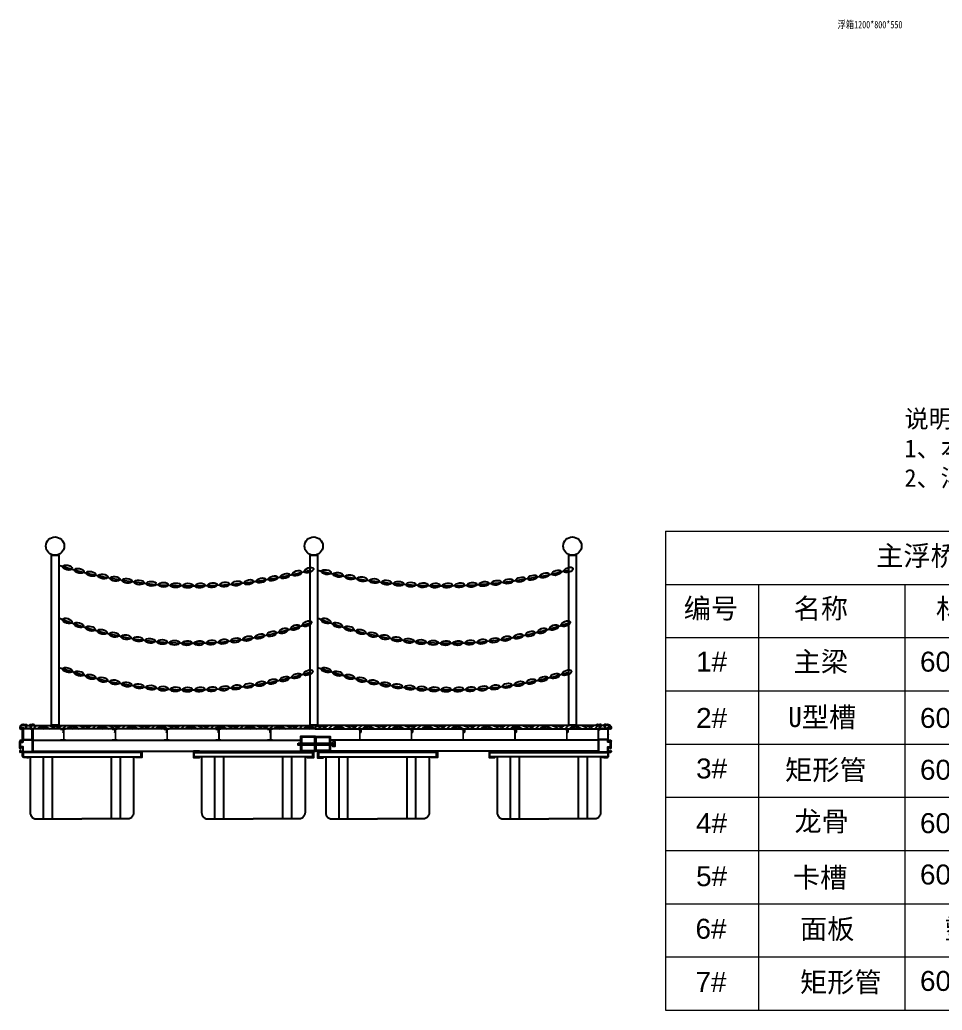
# Model space of a CAD drawing. Extents: x 36536 to 256213, y 18389 to 106449.
# Drawn here: x 227721 to 233962, y 76916 to 83616 of the extents above; entities that cross this region are included whole.
import ezdxf

# ---------------------------------------------------------------- set-up
doc = ezdxf.new("R2010")
doc.units = 0
doc.header["$LTSCALE"] = 1000
doc.header["$MEASUREMENT"] = 0
for name, color, linetype in [('W-PLASTIC_RAILINGS塑木栏杆', 6, 'Continuous'), ('W-WOOD_FLOOR木地板', 30, 'Continuous'), ('文字', 3, 'Continuous'), ('连接端梁', 130, 'Continuous')]:
    doc.layers.add(name, color=color, linetype=linetype)
for name, color, linetype, lineweight in [('图框', 7, 'Continuous', 13), ('结构', 52, 'Continuous', 18), ('铝龙骨', 7, 'Continuous', 9)]:
    doc.layers.add(name, color=color, linetype=linetype, lineweight=lineweight)
doc.styles.add('-宋体', font='', dxfattribs={"width": 0.8})
doc.styles.add('Arial', font='')
doc.styles.get('-宋体').set_extended_font_data('SimSun')
doc.styles.get('Arial').set_extended_font_data('STXihei')

# ---------------------------------------------------------------- blocks, each defined once
blk = doc.blocks.new('sfsdfsdds')
at = {"layer": '图框'}
for p, q in [((88265.6, 119431.2), (88265.6, 115380.9)), ((88265.6, 119431.2), (93103, 119431.2)), ((93103, 119431.2), (93103, 115380.9)), ((88265.6, 118981.2), (93103, 118981.2)), ((89053.1, 118981.2), (89053.1, 115380.9)), ((90290.5, 118981.2), (90290.5, 115380.9)), ((91415.5, 118981.2), (91415.5, 115380.9)), ((88265.6, 118531.2), (93103, 118531.2)), ((88265.6, 118081.1), (93103, 118081.1)), ((88265.6, 117631.1), (93103, 117631.1)), ((88265.6, 117181), (93103, 117181)), ((88265.6, 116731), (93103, 116731)), ((88265.6, 116280.9), (93103, 116280.9)), ((88265.6, 115830.9), (93103, 115830.9)), ((88265.6, 115380.9), (93103, 115380.9))]:
    blk.add_line(p, q, dxfattribs=at)
at = {"layer": '图框', "char_height": 168.75, "attachment_point": 1, "style": 'Arial'}
for s, width, insert in [('\\pxi5.19523;{\\fSimSun|b0|i0|c134|p2;主浮桥材料表}', 2620.06, (89171.6, 119308.2)), ('\\pi51.65737;{\\fSimSun|b0|i0|c134|p2;编号}', 716.983, (88369.1, 118862.8)), ('\\pi51.32218;{\\fSimSun|b0|i0|c134|p2;名称}', 716.983, (89299.1, 118862.8)), ('\\pi53.50095;{\\fSimSun|b0|i0|c134|p2;材质}', 716.983, (90500.4, 118862.8)), ('\\pi35.48134;{\\fSimSun|b0|i0|c134|p2;规格（mm）}', 1208.851, (91685.3, 118862.8)), ('\\pi50.98698;{\\fSimSun|b0|i0|c134|p2;主梁}', 716.983, (89299.1, 118412.7)), ('\\pxqc;{\\fArial|b0|i0|c0|p34;1#}', 793.196, (88259.9, 118412.7)), ('\\pxqc;{\\fArial|b0|i0|c0|p34;6061-T6}', 1327.286, (90194.3, 118412.7)), ('\\pxqc;222x100x4', 1327.286, (91569.6, 118412.7)), ('\\pxqc;{\\fArial|b0|i0|c0|p34;2#}', 793.196, (88259.9, 117936.8)), ('\\pi31.45968;{\\fSimSun|b0|i0|c134|p2;U型槽}', 1074.908, (89273.1, 117943.8)), ('\\pxqc;{\\fArial|b0|i0|c0|p34;6061-T6}', 1327.286, (90194.3, 117936.8)), ('\\pxqc;90x78x7.0', 1327.286, (91569.6, 117933.4)), ('\\pxqc;{\\fArial|b0|i0|c0|p34;3#}', 793.196, (88259.9, 117509.2)), ('\\pxi0.34103;{\\fSimSun|b0|i0|c134|p2;矩形管}', 874.48, (89220.4, 117497.2)), ('\\pxqc;{\\fArial|b0|i0|c0|p34;6061-T6}', 1327.286, (90194.3, 117498.6)), ('\\pxqc;78x50x3', 1327.286, (91569.6, 117497.2)), ('\\pxi0.20973;{\\fSimSun|b0|i0|c134|p2;龙骨}', 1074.908, (89321.5, 117062.7)), ('\\pxqc;{\\fArial|b0|i0|c0|p34;4#}', 793.196, (88259.9, 117047.1)), ('\\pxqc;{\\fArial|b0|i0|c0|p34;6061-T6}', 1327.286, (90194.3, 117047.1)), ('\\pxqc;76x35x3', 1327.286, (91569.6, 117062.7)), ('\\pxqc;{\\fArial|b0|i0|c0|p34;5#}', 793.196, (88259.9, 116598.8)), ('\\pxi0.20749;{\\fSimSun|b0|i0|c134|p2;卡槽}', 1074.908, (89308.8, 116586.8)), ('\\pxqc;{\\fArial|b0|i0|c0|p34;6061-T6}', 1327.286, (90194.3, 116612.6)), ('\\pxqc;40x40x3', 1327.286, (91569.6, 116586.8)), ('{\\fSimSun|b0|i0|c134|p2;面板}', 1074.908, (89404.3, 116152.4)), ('\\pxqc;塑木', 1327.286, (90194.3, 116152.4)), ('{\\fArial|b0|i0|c0|p34;6#}', 793.196, (88520.3, 116154)), ('140x23', 1327.286, (91825.7, 116154.1)), ('{\\fArial|b0|i0|c0|p34;7#}', 793.196, (88520.3, 115704)), ('{\\fSimSun|b0|i0|c134|p2;矩形管}', 1074.908, (89404.3, 115702.3)), ('\\pxqc;{\\fArial|b0|i0|c0|p34;6061-T6}', 1327.286, (90194.3, 115712.6)), ('100x100{\\fSimSun|b0|i0|c134|p2;×}5', 1635.832, (91542.8, 115704))]:
    blk.add_mtext_dynamic_manual_height_columns(s, width=width, gutter_width=2260.3, heights=[363.3], dxfattribs=dict(at, insert=insert))
at = {"layer": '文字', "color": 0, "insert": (92168.4, 120123.3), "char_height": 150, "attachment_point": 5, "style": 'Arial'}
blk.add_mtext_dynamic_manual_height_columns('\\pxql;说明:\\P1、本图标注尺寸以mm为单位。\\P2、浮桥结构采用6061-T6铝合金。', width=3761.847, gutter_width=12.5, heights=[0], dxfattribs=at)
blk = doc.blocks.new('$matou$00000085')
at = {"color": 0, "lineweight": 5}
for p, q in [((-17.5, 36, 0), (-17.5, 37, 0)), ((-4.3, 33.6, 0), (-4.3, 35, 0)), ((-1.2, 13.2, 0), (-3.5, 13.2, 0))]:
    blk.add_line(p, q, dxfattribs=at)
at = {"color": 0, "lineweight": 0, "ltscale": 0.5}
blk.add_arc((-1.5, 17.2, 0), 4.07, 274.72823, 349.84724, dxfattribs=at)
at = {"layer": '结构', "color": 0, "linetype": 'ByBlock', "lineweight": 0, "ltscale": 0.5}
for p, q in [((-7.2, 38, 0), (-16.5, 38, 0)), ((-16.5, 35, 0), (-8.5, 35, 0)), ((-7.5, -34, 0), (-7.5, 34, 0)), ((-4.7, 33.3, 0), (-4.3, 33.6, 0)), ((-4.3, 33.1, 0), (-4.7, 33.3, 0)), ((-4.7, 31.5, 0), (-4.3, 31.7, 0)), ((-4.3, 31.2, 0), (-4.7, 31.5, 0)), ((-4.3, 31, 0), (-4.7, 30.8, 0)), ((-4.7, 30.8, 0), (-4.3, 30.5, 0)), ((-4.3, 29.2, 0), (-4.7, 29, 0)), ((-4.7, 29, 0), (-4.3, 28.7, 0)), ((-4.3, 27.4, 0), (-4.7, 27.2, 0)), ((-4.7, 27.2, 0), (-4.3, 26.9, 0)), ((-4.3, 25.6, 0), (-4.7, 25.4, 0)), ((-4.7, 25.4, 0), (-4.3, 25.1, 0)), ((-4.3, 23.8, 0), (-4.7, 23.6, 0)), ((-4.7, 23.6, 0), (-4.3, 23.3, 0)), ((-4.3, 22, 0), (-4.7, 21.8, 0)), ((-4.7, 21.8, 0), (-4.3, 21.5, 0)), ((-4.3, 20.2, 0), (-4.7, 20, 0)), ((-4.7, 20, 0), (-4.3, 19.7, 0)), ((-4.5, -34, 0), (-4.5, 12.2, 0)), ((-4.3, 31.7, 0), (-4.3, 33.1, 0)), ((-4.3, 31.3, 0), (-4.3, 31, 0)), ((-4.3, 30.5, 0), (-4.3, 29.2, 0)), ((-4.3, 28.7, 0), (-4.3, 27.4, 0)), ((-4.3, 26.9, 0), (-4.3, 25.6, 0)), ((-4.3, 25.1, 0), (-4.3, 23.8, 0)), ((-4.3, 23.3, 0), (-4.3, 22, 0)), ((-4.3, 21.5, 0), (-4.3, 20.2, 0)), ((-4.3, 19.7, 0), (-4.3, 19.2, 0)), ((-0.7, 33.6, 0), (-0.7, 35, 0)), ((-0.3, 33.3, 0), (-0.7, 33.6, 0)), ((-0.7, 33.1, 0), (-0.3, 33.3, 0)), ((-0.7, 31.7, 0), (-0.7, 33.1, 0)), ((-0.3, 31.5, 0), (-0.7, 31.7, 0)), ((-0.7, 31.2, 0), (-0.3, 31.5, 0)), ((-0.7, 29.9, 0), (-0.7, 31.2, 0)), ((-0.3, 29.7, 0), (-0.7, 29.9, 0)), ((-0.7, 29.4, 0), (-0.3, 29.7, 0)), ((-0.7, 28.1, 0), (-0.7, 29.4, 0)), ((-0.3, 27.9, 0), (-0.7, 28.1, 0)), ((-0.7, 27.6, 0), (-0.3, 27.9, 0)), ((-0.7, 26.3, 0), (-0.7, 27.6, 0)), ((-0.3, 26.1, 0), (-0.7, 26.3, 0)), ((-0.7, 25.8, 0), (-0.3, 26.1, 0)), ((-0.7, 24.5, 0), (-0.7, 25.8, 0)), ((-0.3, 24.3, 0), (-0.7, 24.5, 0)), ((-0.7, 24, 0), (-0.3, 24.3, 0)), ((-0.7, 22.7, 0), (-0.7, 24, 0)), ((-0.3, 22.5, 0), (-0.7, 22.7, 0)), ((-0.7, 22.2, 0), (-0.3, 22.5, 0)), ((-0.7, 22.2, 0), (-0.7, 22.2, 0)), ((-0.7, 21, 0), (-0.7, 22.2, 0)), ((-0.3, 20.7, 0), (-0.7, 21, 0)), ((-0.7, 20.5, 0), (-0.3, 20.7, 0)), ((-0.7, 19.2, 0), (-0.7, 20.5, 0)), ((2.2, 38, 0), (16.5, 38, 0)), ((2.5, 34, 0), (2.5, 16.5, 0)), ((16.5, 35, 0), (3.5, 35, 0)), ((17.5, 37, 0), (17.5, 36, 0)), ((-17.5, -37.5, 0), (-17.5, -35.5, 0)), ((-17, -35, 0), (-8.5, -35, 0)), ((17, -38, 0), (-17, -38, 0)), ((-3.5, -35, 0), (17, -35, 0)), ((17.5, -35.5, 0), (17.5, -37.5, 0))]:
    blk.add_line(p, q, dxfattribs=at)
for centre, radius, start, end in [((-16.5, 37, 0), 1, 90, 180), ((-16.5, 36, 0), 1, 180, 270), ((-8.5, 34, 0), 1, 0, 90), ((-7.2, 35, 0), 3, 0, 90.00167), ((-3.5, 12.2, 0), 1, 90, 180), ((-2.5, 19.2, 0), 1.75, 180, 0), ((2.2, 35, 0), 3, 89.99833, 180), ((3.5, 34, 0), 1, 90, 180), ((16.5, 37, 0), 1, 0, 90), ((16.5, 36, 0), 1, 270, 360), ((-17, -35.5, 0), 0.5, 90, 180), ((-17, -37.5, 0), 0.5, 180, 270), ((-8.5, -34, 0), 1, 270, 0), ((-3.5, -34, 0), 1, 180, 270), ((17, -35.5, 0), 0.5, 0, 90), ((17, -37.5, 0), 0.5, 270, 0)]:
    blk.add_arc(centre, radius, start, end, dxfattribs=at)
blk = doc.blocks.new('*U253')
at = {"layer": '铝龙骨', "yscale": -1, "rotation": 180}
blk.add_blockref('$matou$00000085', (0, 0, 0), dxfattribs=at)
blk = doc.blocks.new('*U254')
at = {"color": 0, "linetype": 'ByBlock', "lineweight": -2, "transparency": 16777216}
for p in [(0, 0), (350, 0), (700, 0), (1050, 0), (1400, 0)]:
    blk.add_blockref('*U253', p, dxfattribs=at)
blk = doc.blocks.new('450fuxiang')
at = {"color": 5, "lineweight": -3}
for p, q in [((-1521474.8, 1202848.6), (-1521474.8, 1203268.6)), ((-1521414.8, 1202848.6), (-1521414.8, 1203268.6)), ((-1521014.8, 1202848.6), (-1521014.8, 1203268.6)), ((-1520954.8, 1202848.6), (-1520954.8, 1203268.6))]:
    blk.add_line(p, q, dxfattribs=at)
at = {"color": 5}
blk.add_lwpolyline([(-1521614.8, 1203298.6), (-1521614.8, 1203268.6), (-1521564.8, 1203268.6), (-1520814.8, 1203268.6), (-1520814.8, 1203268.6), (-1520814.8, 1203298.6)], close=True, dxfattribs=at)
at = {"color": 5, "lineweight": -3}
for points in [[(-1521564.8, 1203268.6), (-1521564.8, 1202893.1, 0.477005), (-1521514.8, 1202848.6), (-1521214.8, 1202848.6)], [(-1520864.8, 1203268.6), (-1520864.8, 1202893.1, -0.477005), (-1520914.8, 1202848.6), (-1521214.8, 1202848.6)]]:
    blk.add_lwpolyline(points, format="xyb", dxfattribs=at)
blk = doc.blocks.new('*U252')
at = {"layer": '铝龙骨', "yscale": -1, "rotation": 180}
blk.add_blockref('$matou$00000085', (0, 0, 0), dxfattribs=at)
blk = doc.blocks.new('*U251')
at = {"color": 0, "linetype": 'ByBlock', "lineweight": -2, "transparency": 16777216}
for p in [(0, 0), (350, 0), (700, 0), (1050, 0), (1400, 0)]:
    blk.add_blockref('*U252', p, dxfattribs=at)
blk = doc.blocks.new('asdasdasfdf')
at = {"color": 3, "lineweight": -3}
for p, q in [((210793.5, 35711.1), (210793.5, 35754.2)), ((210799, 35753.2), (210811.5, 35753.2)), ((210810, 35777.8), (210810.3, 35778.2)), ((210811.4, 35778.2), (210811.7, 35777.8)), ((210812, 35777.8), (210812.3, 35778.2)), ((210814, 35777.8), (210814.3, 35778.2)), ((210814.4, 35778.3), (210819.6, 35778.3)), ((210814.4, 35778.3), (210816.3, 35778.3)), ((210825.1, 35775.8), (210825.1, 35771.5)), ((210839.1, 35771.5), (210839.1, 35775.8)), ((210844.7, 35778.3), (210849.8, 35778.3)), ((210858.3, 35777.8), (210858, 35778.2)), ((210860.3, 35777.8), (210860, 35778.2)), ((210860.9, 35778.2), (210860.6, 35777.8)), ((210861.7, 35748.7), (210861.7, 35711.1)), ((210862.3, 35777.8), (210862, 35778.2)), ((210865, 35778.3), (210867.4, 35778.3)), ((210774.4, 35645.6), (210774.4, 35664.4)), ((210861.7, 35644.4), (210861.7, 35595.1))]:
    blk.add_line(p, q, dxfattribs=at)
at = {"color": 0}
blk.add_line((210825.1, 35773.6), (210839.1, 35773.6), dxfattribs=at)
at = {"color": 3, "lineweight": -3}
for points in [[(210794.5, 35778.3, 0.414214), (210774.4, 35758.2), (210774.4, 35756.6)], [(210778.4, 35759.3), (210778.4, 35759.3), (210795, 35759.3, -0.414214), (210797, 35757.3), (210797, 35755.2, 0.413909), (210799, 35753.2)], [(210791.4, 35756.2), (210784.5, 35756.2, 0.362489), (210783.5, 35755.4), (210782.2, 35748)], [(210794.5, 35774.3), (210794.5, 35774.3), (210810.5, 35774.3, -0.414214), (210813.5, 35771.3), (210813.5, 35755.2, -0.414518), (210811.5, 35753.2)], [(210799.2, 35778.3, -0.198912), (210799.3, 35778.2), (210799.6, 35777.8)], [(210799.9, 35777.8), (210800.2, 35778.2, -0.198912), (210800.4, 35778.3), (210801.2, 35778.3, -0.198912), (210801.3, 35778.2), (210801.6, 35777.8)], [(210801.9, 35777.8), (210802.2, 35778.2, -0.198912), (210802.4, 35778.3), (210803.2, 35778.3, -0.198912), (210803.4, 35778.2), (210803.7, 35777.8)], [(210803.9, 35777.8), (210804.2, 35778.2, -0.198912), (210804.4, 35778.3), (210805.2, 35778.3, -0.198912), (210805.4, 35778.2), (210805.7, 35777.8)], [(210805.9, 35777.8), (210806.3, 35778.2, -0.198912), (210806.4, 35778.3), (210807.2, 35778.3, -0.198912), (210807.4, 35778.2), (210807.7, 35777.8)], [(210808, 35777.8), (210808.3, 35778.2, -0.198912), (210808.4, 35778.3), (210809.2, 35778.3, -0.198912), (210809.4, 35778.2), (210809.7, 35777.8)], [(210810.3, 35778.2, -0.198912), (210810.4, 35778.3), (210811.2, 35778.3)], [(210812.4, 35778.3), (210813.3, 35778.3, -0.198912), (210813.4, 35778.2), (210813.7, 35777.8)], [(210831.5, 35753.2), (210818.1, 35753.2, -0.414214), (210817, 35754.2), (210817, 35770.3, -0.414214), (210818.1, 35771.3), (210824.9, 35771.3)], [(210832.7, 35753.2, 0.198912), (210832.5, 35753.1), (210832.2, 35752.8, -0.414214), (210832, 35752.8), (210831.7, 35753.1, 0.198912), (210831.5, 35753.2)], [(210832.7, 35753.2), (210846.2, 35753.2, 0.414214), (210847.2, 35754.2), (210847.2, 35770.3, 0.414214), (210846.2, 35771.3), (210839.3, 35771.3)], [(210850.2, 35777.8), (210849.9, 35778.2, 0.198912), (210849.8, 35778.3), (210848, 35778.3)], [(210852.2, 35777.8), (210851.9, 35778.2, 0.198912), (210851.8, 35778.3), (210851, 35778.3, 0.198912), (210850.8, 35778.2), (210850.5, 35777.8)], [(210861.7, 35748.7, 0.414214), (210860.7, 35749.7), (210851.7, 35749.7, -0.414214), (210850.7, 35750.7), (210850.7, 35774.3, -0.414214), (210851.7, 35775.3)], [(210874.8, 35775.8), (210874.8, 35775.5, -0.414214), (210874.6, 35775.3), (210851.7, 35775.3)], [(210854.2, 35777.8), (210853.9, 35778.2, 0.198912), (210853.8, 35778.3), (210853, 35778.3, 0.198912), (210852.8, 35778.2), (210852.5, 35777.8)], [(210856.3, 35777.8), (210856, 35778.2, 0.198912), (210855.8, 35778.3), (210855, 35778.3, 0.198912), (210854.8, 35778.2), (210854.5, 35777.8)], [(210857.8, 35778.3), (210857, 35778.3, 0.198912), (210856.8, 35778.2), (210856.5, 35777.8)], [(210859.8, 35778.3), (210859, 35778.3, 0.198912), (210858.8, 35778.2), (210858.5, 35777.8)], [(210861.8, 35778.3), (210861, 35778.3, 0.198912), (210860.9, 35778.2)], [(210864.3, 35777.8), (210864, 35778.2, 0.198912), (210863.8, 35778.3), (210863, 35778.3, 0.198912), (210862.9, 35778.2), (210862.6, 35777.8)], [(210865, 35778.3, 0.198912), (210864.9, 35778.2), (210864.6, 35777.8)], [(210774.4, 35645.6, 0.198912), (210774.4, 35645.5), (210774.7, 35645.2, -0.414214), (210774.7, 35644.9), (210774.4, 35644.6, 0.198912), (210774.4, 35644.4)], [(210781, 35673.9, -0.403535), (210782.2, 35673.1), (210783.5, 35665.7, 0.362489), (210784.5, 35664.8), (210791.4, 35664.8, 0.414214), (210793.5, 35666.9), (210793.5, 35709.9)], [(210793.5, 35711.1, 0.198912), (210793.5, 35711), (210793.8, 35710.7, -0.414214), (210793.8, 35710.4), (210793.5, 35710.1, 0.198912), (210793.5, 35709.9)], [(210861.7, 35673.1), (210861.7, 35595.1, 2.414214), (210862.2, 35594.6), (210873.8, 35594.6, -0.414214), (210874.8, 35593.6), (210874.8, 35592.6, -0.414214), (210873.8, 35591.6)], [(210861.7, 35711), (210861.4, 35710.7, 0.414214), (210861.4, 35710.4), (210861.7, 35710.1, -0.198912), (210861.7, 35709.9), (210861.7, 35709.9), (210861.7, 35645.6)], [(210861.7, 35645.5), (210861.4, 35645.2, 0.414214), (210861.4, 35644.9), (210861.7, 35644.6)], [(210774.4, 35619.7, 0.414214), (210776.9, 35617.2), (210778.2, 35617.2, 0.414214), (210778.4, 35617.4)], [(210774.4, 35597.6), (210774.4, 35593.6, 0.414214), (210776.4, 35591.6)], [(210805.5, 35555.4, -0.414214), (210793.4, 35567.5), (210793.4, 35589.6, 0.414214), (210791.4, 35591.6), (210776.4, 35591.6)], [(210778.4, 35602.9, 0.414214), (210778.2, 35603.1), (210776.9, 35603.1)], [(210778.4, 35617.4), (210778.4, 35624.2, -0.414214), (210779.4, 35625.2), (210792.4, 35625.2, -0.414214), (210793.4, 35624.2), (210793.4, 35610.7, 0.198912), (210793.5, 35610.6), (210793.8, 35610.3, -0.414214), (210793.8, 35610), (210793.5, 35609.7, 0.198912), (210793.4, 35609.6), (210793.4, 35596.1, -0.414214), (210792.4, 35595.1), (210779.4, 35595.1, -0.414214), (210778.4, 35596.1), (210778.4, 35602.9)], [(210873.8, 35591.6), (210798.5, 35591.6, 0.414214), (210796.5, 35589.6), (210796.5, 35567.5, 0.414214), (210805.5, 35558.4)], [(210822.1, 35555.5), (210822.4, 35555.8, -0.414214), (210822.7, 35555.8), (210823, 35555.5, 0.198912), (210823.1, 35555.4), (210831.6, 35555.4, 0.414214), (210832.6, 35556.4), (210832.6, 35557.4, 0.414214), (210831.6, 35558.4), (210805.5, 35558.4)], [(210822.1, 35555.5, -0.198912), (210822, 35555.4), (210805.5, 35555.4)]]:
    blk.add_lwpolyline(points, format="xyb", dxfattribs=at)
for points in [[(210794.5, 35778.3), (210799.2, 35778.3), (210796.8, 35778.3)], [(210774.4, 35619.7), (210774.4, 35630.1), (210774.4, 35644.4)]]:
    blk.add_lwpolyline(points, dxfattribs=at)
for points in [[(210850.2, 35746.2, -0.356394), (210847.2, 35748.6, 0.356394), (210845.3, 35750.2), (210800, 35750.2, 0.414214), (210797, 35747.2), (210797, 35679.9, 0.414214), (210799, 35677.9), (210855.2, 35677.9, 0.414214), (210858.2, 35680.9), (210858.2, 35743.2, 0.414214), (210855.2, 35746.2)], [(210858.2, 35598.1, -0.414214), (210855.2, 35595.1), (210800, 35595.1, -0.414214), (210797, 35598.1), (210797, 35625.7, 0.414214), (210794, 35628.7), (210780.9, 35628.7, -0.414214), (210777.9, 35631.7), (210777.9, 35657.3, -0.414214), (210780.9, 35660.3), (210794, 35660.3, 0.414214), (210797, 35663.3), (210797, 35672.9, -0.414214), (210799, 35674.9), (210855.2, 35674.9, -0.414214), (210858.2, 35671.9)]]:
    blk.add_lwpolyline(points, format="xyb", close=True, dxfattribs=at)
for centre, radius, start, end in [((210784.3, 35756.6), 9.88, 179.70936, 251.9861), ((210794.4, 35758.3), 16, 89.81657, 176.44721), ((210781.2, 35748.2), 1, 270, 349.7), ((210791.4, 35754.2), 2.01, 0, 90), ((210799.8, 35777.9), 0.201, 225, 315), ((210801.8, 35777.9), 0.201, 225, 315), ((210803.8, 35777.9), 0.201, 225, 315), ((210805.8, 35777.9), 0.201, 225, 315), ((210807.8, 35777.9), 0.201, 225, 315), ((210809.8, 35777.9), 0.201, 225, 315), ((210811.2, 35778.1), 0.201, 45, 90), ((210811.8, 35777.9), 0.201, 225, 315), ((210812.4, 35778.1), 0.201, 90, 135), ((210813.8, 35777.9), 0.201, 225, 315), ((210814.4, 35778.1), 0.201, 90, 135), ((210819.9, 35771.7), 6.62, 38.30466, 92.80743), ((210824.9, 35771.5), 0.201, 270, 0.27411), ((210844.3, 35771.7), 6.62, 87.19257, 141.69534), ((210839.3, 35771.5), 0.201, 180, 270), ((210850.4, 35777.9), 0.201, 225, 315), ((210852.4, 35777.9), 0.201, 225, 315), ((210854.4, 35777.9), 0.201, 225, 315), ((210856.4, 35777.9), 0.201, 225, 315), ((210857.8, 35778.1), 0.201, 45, 90), ((210858.4, 35777.9), 0.201, 225, 315), ((210859.8, 35778.1), 0.201, 45, 90), ((210860.4, 35777.9), 0.201, 225, 315), ((210861.8, 35778.1), 0.201, 45, 90), ((210862.4, 35777.9), 0.201, 225, 315), ((210864.4, 35777.9), 0.201, 225, 315), ((210866.8, 35764.5), 13.8, 54.83943, 92.38149), ((210784.5, 35664.4), 10.1, 110.04221, 179.70548), ((210861.5, 35711.1), 0.201, 315, 0), ((210861.5, 35645.6), 0.201, 315, 0), ((210781, 35597.9), 6.62, 128.30466, 182.80743), ((210861.5, 35644.4), 0.201, 360, 45)]:
    blk.add_arc(centre, radius, start, end, dxfattribs=at)
blk = doc.blocks.new('*U255')
blk.add_ellipse((60.9, 2), major_axis=(32.4, 2.7), ratio=0.48401)
blk = doc.blocks.new('*U256')
at = {"color": 0, "linetype": 'ByBlock', "lineweight": -2, "transparency": 16777216}
for p, rotation in [((227984.4, 79926.6), 342.3868018437025), ((228063.6, 79902.7), 343.9696232569075), ((228143.5, 79880.9), 345.5524446701126), ((228223.9, 79861.4), 347.1352660833178), ((229456.3, 79840), 10.87758728139186), ((229537.3, 79856.7), 12.46040869459703), ((229617.9, 79875.7), 14.04323010780206), ((228304.8, 79844.1), 348.7180874965227), ((228386.2, 79829), 350.3009089097276), ((228468, 79816.2), 351.8837303229325), ((228550, 79805.6), 353.4665517361375), ((228632.4, 79797.4), 355.0493731493422), ((228714.9, 79791.4), 356.632194562547), ((228797.6, 79787.6), 358.2150159757517), ((228880.3, 79786.2), 359.7978373889566), ((228963.1, 79787.1), 1.380658802162075), ((229045.8, 79790.2), 2.963480215367442), ((229128.4, 79795.6), 4.546301628572479), ((229210.8, 79803.3), 6.129123041777147), ((229292.9, 79813.3), 7.71194445498189), ((229374.8, 79825.5), 9.294765868186879)]:
    blk.add_blockref('*U255', p, dxfattribs=dict(at, rotation=rotation))
blk = doc.blocks.new('*U241')
blk.add_ellipse((60.9, 2), major_axis=(32.4, 2.7), ratio=0.48401)
blk = doc.blocks.new('*U242')
at = {"color": 0, "linetype": 'ByBlock', "lineweight": -2, "transparency": 16777216}
for p, rotation in [((227984.4, 79570.1), 338.1623771704505), ((228061.7, 79540.7), 340.1348726219331), ((229606, 79510.3), 17.61228620010482), ((228140, 79513.9), 342.1073680734161), ((228219.2, 79489.8), 344.0798635248989), ((228299.2, 79468.5), 346.0523589763817), ((229284.6, 79432.2), 9.722304394174483), ((229365.9, 79447.5), 11.6947998456573), ((229446.7, 79465.7), 13.66729529713994), ((229526.7, 79486.6), 15.6397907486222), ((228379.8, 79449.9), 348.0248544278643), ((228461.1, 79434.2), 349.997349879347), ((228542.8, 79421.2), 351.9698453308298), ((228624.9, 79411.1), 353.9423407823124), ((228707.4, 79403.7), 355.9148362337953), ((228790, 79399.3), 357.8873316852782), ((228872.8, 79397.6), 359.8598271367631), ((228955.5, 79398.9), 1.832322588243278), ((229038.2, 79402.9), 3.804818039725863), ((229120.6, 79409.8), 5.77731349120866), ((229202.8, 79419.6), 7.749808942691462)]:
    blk.add_blockref('*U241', p, dxfattribs=dict(at, rotation=rotation))
blk = doc.blocks.new('*U243')
blk.add_ellipse((60.9, 2), major_axis=(32.4, 2.7), ratio=0.48401)
blk = doc.blocks.new('*U244')
at = {"color": 0, "linetype": 'ByBlock', "lineweight": -2, "transparency": 16777216}
for p, rotation in [((227984.4, 79234.9), 340.8325963447396), ((228063, 79208.9), 342.5598959192985), ((228142.3, 79185.3), 344.2871954938574), ((229533.7, 79160.3), 13.65128826136394), ((229613.8, 79181), 15.3785878359231), ((228222.3, 79164.1), 346.0144950684166), ((228302.9, 79145.3), 347.741794642976), ((228384, 79129), 349.4690942175354), ((228465.6, 79115.1), 351.1963937920945), ((229208, 79101.7), 6.742089963127489), ((229290.1, 79112.7), 8.469389537686647), ((229371.7, 79126.1), 10.19668911224584), ((229453, 79142), 11.923988686805), ((228547.6, 79103.7), 352.9236933666534), ((228629.8, 79094.7), 354.6509929412124), ((228712.3, 79088.2), 356.3782925157717), ((228795, 79084.2), 358.1055920903313), ((228877.7, 79082.8), 359.8328916648899), ((228960.5, 79083.8), 1.560191239449659), ((229043.2, 79087.3), 3.287490814008967), ((229125.7, 79093.3), 5.014790388568137)]:
    blk.add_blockref('*U243', p, dxfattribs=dict(at, rotation=rotation))
blk = doc.blocks.new('*U245')
blk.add_ellipse((60.9, 2), major_axis=(32.4, 2.7), ratio=0.48401)
blk = doc.blocks.new('*U246')
at = {"color": 0, "linetype": 'ByBlock', "lineweight": -2, "transparency": 16777216}
for p, rotation in [((229734.4, 79892.1), 345.8366380346332), ((229814.9, 79872.8), 347.2051172902687), ((229895.8, 79855.4), 348.5735965459039), ((231211.9, 79844.4), 10.46926463607441), ((231293.1, 79860.5), 11.83774389171014), ((231373.9, 79878.4), 13.20622314734562), ((229977.1, 79840), 349.9420758015393), ((230058.8, 79826.5), 351.3105550571751), ((230140.7, 79815), 352.679034312811), ((230222.9, 79805.4), 354.0475135684471), ((230305.3, 79797.8), 355.4159928240825), ((230387.9, 79792.2), 356.7844720797183), ((230470.6, 79788.6), 358.1529513353541), ((230553.3, 79786.9), 359.5214305909909), ((230636.1, 79787.2), 0.8899098466249721), ((230718.8, 79789.5), 2.25838910226087), ((230801.5, 79793.7), 3.62686835789621), ((230884, 79799.9), 4.995347613532092), ((230966.3, 79808.1), 6.363826869167786), ((231048.5, 79818.3), 7.732306124803526), ((231130.3, 79830.4), 9.100785380438921)]:
    blk.add_blockref('*U245', p, dxfattribs=dict(at, rotation=rotation))
blk = doc.blocks.new('*U247')
blk.add_ellipse((60.9, 2), major_axis=(32.4, 2.7), ratio=0.48401)
blk = doc.blocks.new('*U248')
at = {"color": 0, "linetype": 'ByBlock', "lineweight": -2, "transparency": 16777216}
for p, rotation in [((229734.4, 79570.1), 338.1623771704505), ((229811.7, 79540.7), 340.1348726219331), ((231356, 79510.3), 17.61228620010482), ((229890, 79513.9), 342.1073680734161), ((229969.2, 79489.8), 344.0798635248989), ((230049.2, 79468.5), 346.0523589763817), ((231034.6, 79432.2), 9.722304394174483), ((231115.9, 79447.5), 11.6947998456573), ((231196.7, 79465.7), 13.66729529713994), ((231276.7, 79486.6), 15.6397907486222), ((230129.8, 79449.9), 348.0248544278643), ((230211.1, 79434.2), 349.997349879347), ((230292.8, 79421.2), 351.9698453308298), ((230374.9, 79411.1), 353.9423407823124), ((230457.4, 79403.7), 355.9148362337953), ((230540, 79399.3), 357.8873316852782), ((230622.8, 79397.6), 359.8598271367631), ((230705.5, 79398.9), 1.832322588243278), ((230788.2, 79402.9), 3.804818039725863), ((230870.6, 79409.8), 5.77731349120866), ((230952.8, 79419.6), 7.749808942691462)]:
    blk.add_blockref('*U247', p, dxfattribs=dict(at, rotation=rotation))
blk = doc.blocks.new('*U249')
blk.add_ellipse((60.9, 2), major_axis=(32.4, 2.7), ratio=0.48401)
blk = doc.blocks.new('*U250')
at = {"color": 0, "linetype": 'ByBlock', "lineweight": -2, "transparency": 16777216}
for p, rotation in [((229734.4, 79234.9), 340.8325963447396), ((229813, 79208.9), 342.5598959192985), ((229892.3, 79185.3), 344.2871954938574), ((231283.7, 79160.3), 13.65128826136394), ((231363.8, 79181), 15.3785878359231), ((229972.3, 79164.1), 346.0144950684166), ((230052.9, 79145.3), 347.741794642976), ((230134, 79129), 349.4690942175354), ((230215.6, 79115.1), 351.1963937920945), ((230958, 79101.7), 6.742089963127489), ((231040.1, 79112.7), 8.469389537686647), ((231121.7, 79126.1), 10.19668911224584), ((231203, 79142), 11.923988686805), ((230297.6, 79103.7), 352.9236933666534), ((230379.8, 79094.7), 354.6509929412124), ((230462.3, 79088.2), 356.3782925157717), ((230545, 79084.2), 358.1055920903313), ((230627.7, 79082.8), 359.8328916648899), ((230710.5, 79083.8), 1.560191239449659), ((230793.2, 79087.3), 3.287490814008967), ((230875.7, 79093.3), 5.014790388568137)]:
    blk.add_blockref('*U249', p, dxfattribs=dict(at, rotation=rotation))

msp = doc.modelspace()

# ---------------------------------------------------------------- hatches: boundary and pattern name
at = {"layer": 'W-WOOD_FLOOR木地板'}
h = msp.add_hatch(dxfattribs=at)
h.set_pattern_fill('木纹01', color=256, scale=50)
h.set_pattern_definition([(360, (-121418.95, 253679.4), (200, 200), [10, -190]), (360, (-121558.95, 253699.4), (200, 200), [20, -180]), (360, (-121428.95, 253709.4), (200, 200), [10, -190]), (360, (-121548.95, 253729.4), (200, 200), [10, -190]), (360, (-121428.95, 253739.4), (200, 200), [10, -190]), (360, (-121538.95, 253749.4), (200, 200), [10, -190]), (360, (-121428.95, 253759.4), (200, 200), [10, -190]), (360, (-121538.95, 253779.4), (200, 200), [10, -110, 10, -70]), (360, (-121538.95, 253799.4), (200, 200), [20, -100, 10, -70]), (360, (-121548.95, 253829.4), (200, 200), [10, -30, 10, -80, 10, -60]), (360, (-121558.95, 253849.4), (200, 200), [10, -40, 20, -130]), (360, (-121428.95, 253859.4), (200, 200), [10, -190]), (360, (-121558.95, 253869.4), (200, 200), [10, -50, 10, -130]), (45, (-121578.95, 253679.39), (5e-14, 200), [28.2842, -254.55851]), (45, (-121408.95, 253679.39), (5e-14, 200), [56.56854, -226.27417]), (45, (-121408.95, 253779.39), (5e-14, 200), [14.142, -268.70071]), (45, (-121578.95, 253799.39), (5e-14, 200), [42.4264, -240.41631]), (45, (-121408.95, 253799.39), (5e-14, 200), [70.71068, -212.13203]), (45, (-121408.95, 253829.39), (5e-14, 200), [42.4264, -240.41631]), (315, (-121448.95, 253849.39), (200, -9e-14), [14.142, -268.70071]), (315, (-121518.95, 253689.39), (200, -9e-14), [28.2842, -254.55851]), (315, (-121508.95, 253769.39), (200, -9e-14), [28.2842, -254.55851]), (315, (-121448.95, 253729.39), (200, -9e-14), [28.2842, -254.55851]), (315, (-121458.95, 253809.39), (200, -9e-14), [28.2842, -254.55851]), (315, (-121448.95, 253829.39), (200, -9e-14), [42.4264, -240.41631]), (315, (-121498.95, 253709.39), (200, -9e-14), [42.4264, -240.41631]), (315, (-121468.95, 253719.39), (200, -9e-14), [42.4264, -240.41631]), (315, (-121498.95, 253789.39), (200, -9e-14), [42.4264, -240.41631]), (315, (-121478.95, 253799.39), (200, -9e-14), [42.4264, -240.41631]), (26.56505, (-121568.95, 253719.39), (200, 8e-08), [22.36068, -424.85292]), (26.56505, (-121418.95, 253709.39), (200, 8e-08), [89.44272, -357.77088]), (26.56505, (-121418.95, 253739.39), (200, 8e-08), [89.44272, -357.77088]), (26.56505, (-121418.95, 253759.39), (200, 8e-08), [89.4428, -134, 44.722, -179.048795]), (26.56505, (-121398.95, 253789.39), (200, 8e-08), [22.36068, -424.85292]), (26.56505, (-121578.95, 253859.39), (200, 8e-08), [22.36068, -424.85292]), (26.56505, (-121418.95, 253859.39), (200, 8e-08), [44.72136, -402.49224]), (333.43495, (-121468.95, 253679.39), (200, -8e-08), [44.72136, -402.49224]), (333.43495, (-121538.95, 253729.39), (200, -8e-08), [44.72136, -402.49224]), (333.43495, (-121538.95, 253699.39), (200, -8e-08), [22.36068, -424.85224]), (333.43495, (-121528.95, 253749.39), (200, -8e-08), [67.08204, -380.13156]), (333.43495, (-121488.95, 253749.39), (200, -8e-08), [44.72136, -402.49224]), (333.43495, (-121468.95, 253759.39), (200, -8e-08), [44.72136, -402.49224]), (333.43495, (-121528.95, 253779.39), (200, -8e-08), [22.36068, -424.85224]), (333.43495, (-121518.95, 253799.39), (200, -8e-08), [22.36068, -424.85224]), (333.43495, (-121438.95, 253839.39), (200, -8e-08), [22.36068, -424.85224]), (333.43495, (-121448.95, 253769.39), (200, -8e-08), [22.36068, -424.85224]), (333.43495, (-121538.95, 253829.39), (200, -8e-08), [67.08204, -380.13156]), (333.43495, (-121548.95, 253849.39), (200, -8e-08), [44.72136, -402.49224]), (333.43495, (-121438.95, 253789.39), (200, -8e-08), [22.36, -201.24, 22.36, -201.253595]), (333.43495, (-121498.95, 253829.39), (200, -8e-08), [44.72136, -402.49224]), (333.43495, (-121488.95, 253849.39), (200, -8e-08), [44.72136, -402.49224]), (333.43495, (-121548.95, 253869.39), (200, -8e-08), [44.72136, -402.49224]), (333.43495, (-121488.95, 253869.39), (200, -8e-08), [44.72136, -402.49224])])
h.paths.add_polyline_path([(227798.188, 78842.657), (227798.188, 78818.657), (229720.935, 78818.657), (229720.935, 78842.657)])
h = msp.add_hatch(dxfattribs=at)
h.set_pattern_fill('木纹01', color=256, scale=50)
h.set_pattern_definition([(360, (-121418.95, 253679.4), (200, 200), [10, -190]), (360, (-121558.95, 253699.4), (200, 200), [20, -180]), (360, (-121428.95, 253709.4), (200, 200), [10, -190]), (360, (-121548.95, 253729.4), (200, 200), [10, -190]), (360, (-121428.95, 253739.4), (200, 200), [10, -190]), (360, (-121538.95, 253749.4), (200, 200), [10, -190]), (360, (-121428.95, 253759.4), (200, 200), [10, -190]), (360, (-121538.95, 253779.4), (200, 200), [10, -110, 10, -70]), (360, (-121538.95, 253799.4), (200, 200), [20, -100, 10, -70]), (360, (-121548.95, 253829.4), (200, 200), [10, -30, 10, -80, 10, -60]), (360, (-121558.95, 253849.4), (200, 200), [10, -40, 20, -130]), (360, (-121428.95, 253859.4), (200, 200), [10, -190]), (360, (-121558.95, 253869.4), (200, 200), [10, -50, 10, -130]), (45, (-121578.95, 253679.39), (5e-14, 200), [28.2842, -254.55851]), (45, (-121408.95, 253679.39), (5e-14, 200), [56.56854, -226.27417]), (45, (-121408.95, 253779.39), (5e-14, 200), [14.142, -268.70071]), (45, (-121578.95, 253799.39), (5e-14, 200), [42.4264, -240.41631]), (45, (-121408.95, 253799.39), (5e-14, 200), [70.71068, -212.13203]), (45, (-121408.95, 253829.39), (5e-14, 200), [42.4264, -240.41631]), (315, (-121448.95, 253849.39), (200, -9e-14), [14.142, -268.70071]), (315, (-121518.95, 253689.39), (200, -9e-14), [28.2842, -254.55851]), (315, (-121508.95, 253769.39), (200, -9e-14), [28.2842, -254.55851]), (315, (-121448.95, 253729.39), (200, -9e-14), [28.2842, -254.55851]), (315, (-121458.95, 253809.39), (200, -9e-14), [28.2842, -254.55851]), (315, (-121448.95, 253829.39), (200, -9e-14), [42.4264, -240.41631]), (315, (-121498.95, 253709.39), (200, -9e-14), [42.4264, -240.41631]), (315, (-121468.95, 253719.39), (200, -9e-14), [42.4264, -240.41631]), (315, (-121498.95, 253789.39), (200, -9e-14), [42.4264, -240.41631]), (315, (-121478.95, 253799.39), (200, -9e-14), [42.4264, -240.41631]), (26.56505, (-121568.95, 253719.39), (200, 8e-08), [22.36068, -424.85292]), (26.56505, (-121418.95, 253709.39), (200, 8e-08), [89.44272, -357.77088]), (26.56505, (-121418.95, 253739.39), (200, 8e-08), [89.44272, -357.77088]), (26.56505, (-121418.95, 253759.39), (200, 8e-08), [89.4428, -134, 44.722, -179.048795]), (26.56505, (-121398.95, 253789.39), (200, 8e-08), [22.36068, -424.85292]), (26.56505, (-121578.95, 253859.39), (200, 8e-08), [22.36068, -424.85292]), (26.56505, (-121418.95, 253859.39), (200, 8e-08), [44.72136, -402.49224]), (333.43495, (-121468.95, 253679.39), (200, -8e-08), [44.72136, -402.49224]), (333.43495, (-121538.95, 253729.39), (200, -8e-08), [44.72136, -402.49224]), (333.43495, (-121538.95, 253699.39), (200, -8e-08), [22.36068, -424.85224]), (333.43495, (-121528.95, 253749.39), (200, -8e-08), [67.08204, -380.13156]), (333.43495, (-121488.95, 253749.39), (200, -8e-08), [44.72136, -402.49224]), (333.43495, (-121468.95, 253759.39), (200, -8e-08), [44.72136, -402.49224]), (333.43495, (-121528.95, 253779.39), (200, -8e-08), [22.36068, -424.85224]), (333.43495, (-121518.95, 253799.39), (200, -8e-08), [22.36068, -424.85224]), (333.43495, (-121438.95, 253839.39), (200, -8e-08), [22.36068, -424.85224]), (333.43495, (-121448.95, 253769.39), (200, -8e-08), [22.36068, -424.85224]), (333.43495, (-121538.95, 253829.39), (200, -8e-08), [67.08204, -380.13156]), (333.43495, (-121548.95, 253849.39), (200, -8e-08), [44.72136, -402.49224]), (333.43495, (-121438.95, 253789.39), (200, -8e-08), [22.36, -201.24, 22.36, -201.253595]), (333.43495, (-121498.95, 253829.39), (200, -8e-08), [44.72136, -402.49224]), (333.43495, (-121488.95, 253849.39), (200, -8e-08), [44.72136, -402.49224]), (333.43495, (-121548.95, 253869.39), (200, -8e-08), [44.72136, -402.49224]), (333.43495, (-121488.95, 253869.39), (200, -8e-08), [44.72136, -402.49224])])
h.paths.add_polyline_path([(231643.683, 78842.657), (231643.683, 78818.657), (229720.935, 78818.657), (229720.935, 78842.657)])

# ---------------------------------------------------------------- linework, layer by layer
at = {"color": 3, "lineweight": -3}
for p, q in [((227785.689, 78840.442), (227785.689, 78844.759)), ((227791.21, 78847.269), (227796.342, 78847.269)), ((227804.817, 78846.745), (227804.516, 78847.21)), ((227806.825, 78846.745), (227806.524, 78847.21)), ((227807.41, 78847.21), (227807.109, 78846.745)), ((227808.277, 78817.653), (227808.277, 78780.088)), ((227808.833, 78846.745), (227808.532, 78847.21)), ((227811.568, 78847.269), (227813.944, 78847.269)), ((231630.303, 78847.269), (231627.927, 78847.269)), ((231633.038, 78846.745), (231633.339, 78847.21)), ((231633.594, 78817.653), (231633.594, 78780.088)), ((231634.461, 78847.21), (231634.762, 78846.745)), ((231635.046, 78846.745), (231635.347, 78847.21)), ((231637.054, 78846.745), (231637.355, 78847.21)), ((231650.661, 78847.269), (231645.528, 78847.269)), ((231656.182, 78840.442), (231656.182, 78844.759)), ((227808.277, 78713.411), (227808.277, 78664.05)), ((231633.594, 78713.411), (231633.594, 78664.05))]:
    msp.add_line(p, q, dxfattribs=at)
at = {"color": 1, "lineweight": -3}
for p, q in [((227808.277, 78742.05), (229630.935, 78742.05)), ((231633.594, 78742.05), (229810.935, 78742.05)), ((227808.277, 78668.542), (229630.935, 78668.542)), ((231633.594, 78668.542), (229810.935, 78668.542))]:
    msp.add_line(p, q, dxfattribs=at)
for points in [[(227984.401, 79926.625, 0.14486849), (229684.401, 79893.176, 1.17010557)], [(229734.401, 79892.094, 0.12455525), (231434.401, 79893.176, 1.17010557)], [(227984.401, 79570.136, 0.18272657), (229684.401, 79536.687, 1.17010557)], [(229734.401, 79570.136, 0.18272657), (231434.401, 79536.687, 1.17010557)], [(227984.401, 79234.937, 0.15874425), (229684.401, 79201.488, 1.17010557)], [(229734.401, 79234.937, 0.15874425), (231434.401, 79201.488, 1.17010557)]]:
    msp.add_lwpolyline(points, format="xyb")
at = {"color": 3, "lineweight": -3}
for points in [[(227796.732, 78815.143, -0.35639396), (227793.781, 78817.552, 0.35639396), (227791.814, 78819.159), (227746.535, 78819.159, 0.41421356), (227743.523, 78816.147), (227743.523, 78748.883, 0.41421356), (227745.531, 78746.875), (227801.752, 78746.875, 0.41421356), (227804.763, 78749.887), (227804.763, 78812.131, 0.41421356), (227801.752, 78815.143)], [(231645.139, 78815.143, 0.35639396), (231648.09, 78817.552, -0.35639396), (231650.057, 78819.159), (231695.336, 78819.159, -0.41421356), (231698.348, 78816.147), (231698.348, 78748.883, -0.41421356), (231696.34, 78746.875), (231640.119, 78746.875, -0.41421356), (231637.107, 78749.887), (231637.107, 78812.131, -0.41421356), (231640.119, 78815.143)], [(227804.763, 78667.062, -0.41421356), (227801.752, 78664.05), (227746.531, 78664.05, -0.41421356), (227743.519, 78667.062), (227743.519, 78694.67, 0.41421356), (227740.507, 78697.682), (227727.46, 78697.682, -0.41421356), (227724.448, 78700.694), (227724.448, 78726.294, -0.41421356), (227727.46, 78729.305), (227740.511, 78729.305, 0.41421356), (227743.523, 78732.317), (227743.523, 78741.855, -0.41421356), (227745.531, 78743.863), (227801.752, 78743.863, -0.41421356), (227804.763, 78740.851)], [(231637.107, 78667.062, 0.41421356), (231640.119, 78664.05), (231695.34, 78664.05, 0.41421356), (231698.352, 78667.062), (231698.352, 78694.67, -0.41421356), (231701.364, 78697.682), (231714.411, 78697.682, 0.41421356), (231717.422, 78700.694), (231717.422, 78726.294, 0.41421356), (231714.411, 78729.305), (231701.36, 78729.305, -0.41421356), (231698.348, 78732.317), (231698.348, 78741.855, 0.41421356), (231696.34, 78743.863), (231640.119, 78743.863, 0.41421356), (231637.107, 78740.851)]]:
    msp.add_lwpolyline(points, format="xyb", close=True, dxfattribs=at)
for points in [[(227779.246, 78822.17, 0.19891237), (227779.104, 78822.112), (227778.803, 78821.81, -0.41421356), (227778.519, 78821.81), (227778.218, 78822.112, 0.19891237), (227778.076, 78822.17)], [(227779.246, 78822.17), (227792.716, 78822.17, 0.41421356), (227793.72, 78823.174), (227793.72, 78839.237, 0.41421356), (227792.716, 78840.241), (227785.889, 78840.241)], [(227796.786, 78846.745), (227796.484, 78847.21, 0.19891236), (227796.342, 78847.269), (227794.511, 78847.269)], [(227798.794, 78846.745), (227798.492, 78847.21, 0.19891236), (227798.35, 78847.269), (227797.513, 78847.269, 0.19891236), (227797.371, 78847.21), (227797.07, 78846.745)], [(227808.277, 78817.653, 0.41421356), (227807.273, 78818.657), (227798.238, 78818.657, -0.41421356), (227797.234, 78819.66), (227797.234, 78843.253, -0.41421356), (227798.238, 78844.257)], [(227821.328, 78844.759), (227821.328, 78844.458, -0.41421356), (227821.128, 78844.257), (227798.238, 78844.257)], [(227800.801, 78846.745), (227800.5, 78847.21, 0.19891236), (227800.358, 78847.269), (227799.521, 78847.269, 0.19891236), (227799.379, 78847.21), (227799.077, 78846.745)], [(227802.809, 78846.745), (227802.508, 78847.21, 0.19891236), (227802.366, 78847.269), (227801.529, 78847.269, 0.19891236), (227801.387, 78847.21), (227801.085, 78846.745)], [(227804.374, 78847.269), (227803.536, 78847.269, 0.19891236), (227803.394, 78847.21), (227803.093, 78846.745)], [(227806.382, 78847.269), (227805.544, 78847.269, 0.19891236), (227805.402, 78847.21), (227805.101, 78846.745)], [(227808.39, 78847.269), (227807.552, 78847.269, 0.19891236), (227807.41, 78847.21)], [(227810.841, 78846.745), (227810.54, 78847.21, 0.19891236), (227810.398, 78847.269), (227809.56, 78847.269, 0.19891236), (227809.418, 78847.21), (227809.117, 78846.745)], [(227811.568, 78847.269, 0.19891236), (227811.426, 78847.21), (227811.125, 78846.745)], [(231620.542, 78844.759), (231620.542, 78844.458, 0.41421356), (231620.743, 78844.257), (231643.633, 78844.257)], [(231630.303, 78847.269, -0.19891236), (231630.445, 78847.21), (231630.746, 78846.745)], [(231631.03, 78846.745), (231631.331, 78847.21, -0.19891236), (231631.473, 78847.269), (231632.311, 78847.269, -0.19891236), (231632.453, 78847.21), (231632.754, 78846.745)], [(231633.481, 78847.269), (231634.319, 78847.269, -0.19891236), (231634.461, 78847.21)], [(231633.594, 78817.653, -0.41421356), (231634.598, 78818.657), (231643.633, 78818.657, 0.41421356), (231644.637, 78819.66), (231644.637, 78843.253, 0.41421356), (231643.633, 78844.257)], [(231635.489, 78847.269), (231636.327, 78847.269, -0.19891236), (231636.469, 78847.21), (231636.77, 78846.745)], [(231637.497, 78847.269), (231638.334, 78847.269, -0.19891236), (231638.476, 78847.21), (231638.778, 78846.745)], [(231639.062, 78846.745), (231639.363, 78847.21, -0.19891236), (231639.505, 78847.269), (231640.342, 78847.269, -0.19891236), (231640.484, 78847.21), (231640.786, 78846.745)], [(231641.069, 78846.745), (231641.371, 78847.21, -0.19891236), (231641.513, 78847.269), (231642.35, 78847.269, -0.19891236), (231642.492, 78847.21), (231642.793, 78846.745)], [(231643.077, 78846.745), (231643.379, 78847.21, -0.19891236), (231643.521, 78847.269), (231644.358, 78847.269, -0.19891236), (231644.5, 78847.21), (231644.801, 78846.745)], [(231645.085, 78846.745), (231645.386, 78847.21, -0.19891236), (231645.528, 78847.269), (231647.36, 78847.269)], [(231662.625, 78822.17), (231649.155, 78822.17, -0.41421356), (231648.151, 78823.174), (231648.151, 78839.237, -0.41421356), (231649.155, 78840.241), (231655.981, 78840.241)], [(231662.625, 78822.17, -0.19891237), (231662.767, 78822.112), (231663.068, 78821.81, 0.41421356), (231663.352, 78821.81), (231663.653, 78822.112, -0.19891237), (231663.795, 78822.17)], [(227808.277, 78742.05), (227808.277, 78664.05, 2.41421356), (227808.779, 78663.548), (227820.324, 78663.548, -0.41421356), (227821.328, 78662.544), (227821.328, 78661.54, -0.41421356), (227820.324, 78660.536)], [(227808.218, 78779.946), (227807.917, 78779.645, 0.41421356), (227807.917, 78779.361), (227808.218, 78779.06, -0.19891237), (227808.277, 78778.918), (227808.277, 78778.918), (227808.277, 78714.581)], [(231633.594, 78742.05), (231633.594, 78664.05, -2.41421356), (231633.092, 78663.548), (231621.546, 78663.548, 0.41421356), (231620.542, 78662.544), (231620.542, 78661.54, 0.41421356), (231621.546, 78660.536)], [(231633.652, 78779.946), (231633.954, 78779.645, -0.41421356), (231633.954, 78779.361), (231633.652, 78779.06, 0.19891237), (231633.594, 78778.918), (231633.594, 78778.918), (231633.594, 78714.581)], [(227820.324, 78660.536), (227745.025, 78660.536, 0.41421356), (227743.017, 78658.529), (227743.017, 78636.442, 0.41421356), (227752.053, 78627.407)], [(227808.218, 78714.439), (227807.917, 78714.138, 0.41421356), (227807.917, 78713.854), (227808.218, 78713.553)], [(231621.546, 78660.536), (231696.846, 78660.536, -0.41421356), (231698.854, 78658.529), (231698.854, 78636.442, -0.41421356), (231689.818, 78627.407)], [(231633.652, 78714.439), (231633.954, 78714.138, -0.41421356), (231633.954, 78713.854), (231633.652, 78713.553)], [(227768.674, 78624.454), (227768.976, 78624.755, -0.41421356), (227769.26, 78624.755), (227769.561, 78624.454, 0.19891237), (227769.703, 78624.395), (227778.155, 78624.395, 0.41421356), (227779.159, 78625.399), (227779.159, 78626.403, 0.41421356), (227778.155, 78627.407), (227752.053, 78627.407)], [(231673.196, 78624.454), (231672.895, 78624.755, 0.41421356), (231672.611, 78624.755), (231672.31, 78624.454, -0.19891237), (231672.168, 78624.395), (231663.716, 78624.395, -0.41421356), (231662.712, 78625.399), (231662.712, 78626.403, -0.41421356), (231663.716, 78627.407), (231689.818, 78627.407)]]:
    msp.add_lwpolyline(points, format="xyb", dxfattribs=at)
for points in [[(229620.857, 78667.312), (229720.857, 78667.312), (229720.857, 78767.312), (229620.857, 78767.312)], [(229625.857, 78672.312), (229715.857, 78672.312), (229715.857, 78762.312), (229625.857, 78762.312)], [(229820.857, 78667.312), (229720.857, 78667.312), (229720.857, 78767.312), (229820.857, 78767.312)], [(229815.857, 78672.312), (229725.857, 78672.312), (229725.857, 78762.312), (229815.857, 78762.312)], [(229839.264, 78733.034), (229852.45, 78733.034), (229852.45, 78699.229), (229839.264, 78699.229)], [(229604.22, 78722.72), (229839.264, 78722.72), (229839.264, 78708.396), (229604.22, 78708.396)]]:
    msp.add_lwpolyline(points, close=True)
at = {"color": 4}
for points in [[(228546.257, 78668.542), (228546.257, 78625.542), (228506.257, 78625.542), (228506.257, 78629.542), (228542.257, 78629.542), (228542.257, 78664.542), (228506.257, 78664.542), (228506.257, 78668.542)], [(228895.614, 78668.542), (228895.614, 78625.542), (228935.614, 78625.542), (228935.614, 78629.542), (228899.614, 78629.542), (228899.614, 78664.542), (228935.614, 78664.542), (228935.614, 78668.542)], [(229707.638, 78666.61), (229707.638, 78623.61), (229667.638, 78623.61), (229667.638, 78627.61), (229703.638, 78627.61), (229703.638, 78662.61), (229667.638, 78662.61), (229667.638, 78666.61)], [(229734.233, 78666.61), (229734.233, 78623.61), (229774.233, 78623.61), (229774.233, 78627.61), (229738.233, 78627.61), (229738.233, 78662.61), (229774.233, 78662.61), (229774.233, 78666.61)], [(230546.257, 78668.542), (230546.257, 78625.542), (230506.257, 78625.542), (230506.257, 78629.542), (230542.257, 78629.542), (230542.257, 78664.542), (230506.257, 78664.542), (230506.257, 78668.542)], [(230895.614, 78668.542), (230895.614, 78625.542), (230935.614, 78625.542), (230935.614, 78629.542), (230899.614, 78629.542), (230899.614, 78664.542), (230935.614, 78664.542), (230935.614, 78668.542)]]:
    msp.add_lwpolyline(points, close=True, dxfattribs=at)
at = {"color": 6}
for centre in [(227959.401, 80055.175), (229709.401, 80055.175), (231459.401, 80055.175)]:
    msp.add_circle(centre, 61.922, dxfattribs=at)
at = {"color": 3, "lineweight": -3}
for centre, radius, start, end in [((227790.886, 78840.654), 6.623, 87.1925723, 141.6953372), ((227785.889, 78840.442), 0.201, 180, 270), ((227796.928, 78846.887), 0.201, 225.0000001, 314.9999999), ((227798.935, 78846.887), 0.201, 225.0000001, 314.9999999), ((227800.943, 78846.887), 0.201, 225.0000001, 314.9999999), ((227802.951, 78846.887), 0.201, 225.0000001, 314.9999999), ((227804.374, 78847.068), 0.201, 45.0000018, 90.0000001), ((227804.959, 78846.887), 0.201, 225.0000001, 314.9999999), ((227806.382, 78847.068), 0.201, 45.0000018, 90.0000001), ((227806.967, 78846.887), 0.201, 225.0000001, 314.9999999), ((227808.39, 78847.068), 0.201, 45.0000018, 90.0000001), ((227808.975, 78846.887), 0.201, 225.0000001, 314.9999999), ((227810.983, 78846.887), 0.201, 225.0000001, 314.9999999), ((227813.369, 78833.46), 13.821, 54.8394288, 92.3814906), ((231628.502, 78833.46), 13.821, 87.6185094, 125.1605712), ((231630.888, 78846.887), 0.201, 225.0000001, 314.9999999), ((231632.896, 78846.887), 0.201, 225.0000001, 314.9999999), ((231633.481, 78847.068), 0.201, 89.9999999, 134.9999982), ((231634.904, 78846.887), 0.201, 225.0000001, 314.9999999), ((231635.489, 78847.068), 0.201, 89.9999999, 134.9999982), ((231636.912, 78846.887), 0.201, 225.0000001, 314.9999999), ((231637.497, 78847.068), 0.201, 89.9999999, 134.9999982), ((231638.92, 78846.887), 0.201, 225.0000001, 314.9999999), ((231640.928, 78846.887), 0.201, 225.0000001, 314.9999999), ((231642.935, 78846.887), 0.201, 225.0000001, 314.9999999), ((231644.943, 78846.887), 0.201, 225.0000001, 314.9999999), ((231650.985, 78840.654), 6.623, 38.3046628, 92.8074277), ((231655.981, 78840.442), 0.201, 270, 360), ((227808.076, 78780.088), 0.201, 315, 0), ((231633.794, 78780.088), 0.201, 180, 225), ((227808.076, 78714.581), 0.201, 315, 0), ((227808.076, 78713.411), 0.201, 360, 45), ((231633.794, 78714.581), 0.201, 180, 225), ((231633.794, 78713.411), 0.201, 135, 180)]:
    msp.add_arc(centre, radius, start, end, dxfattribs=at)
at = {"layer": 'W-PLASTIC_RAILINGS塑木栏杆'}
for points in [[(227934.401, 79993.253), (227984.401, 79993.253), (227984.401, 78843.253), (227934.401, 78843.253)], [(229684.401, 79993.253), (229734.401, 79993.253), (229734.401, 78843.253), (229684.401, 78843.253)], [(231434.401, 79993.253), (231484.401, 79993.253), (231484.401, 78843.253), (231434.401, 78843.253)]]:
    msp.add_lwpolyline(points, close=True, dxfattribs=at)
at = {"layer": 'W-WOOD_FLOOR木地板'}
for points in [[(227798.188, 78842.657), (229720.935, 78842.657), (229720.935, 78818.657), (227798.188, 78818.657)], [(231643.683, 78842.657), (229720.935, 78842.657), (229720.935, 78818.657), (231643.683, 78818.657)]]:
    msp.add_lwpolyline(points, close=True, dxfattribs=at)

# ---------------------------------------------------------------- block references
for name, p in [('*U256', (0, 0)), ('*U246', (0, 0)), ('*U242', (0, 0)), ('*U248', (0, 0)), ('*U244', (0, 0)), ('*U250', (0, 0)), ('asdasdasfdf', (16946.535, 43068.974)), ('*U254', (228013.435, 78780.36))]:
    msp.add_blockref(name, p)
at = {"xscale": -1}
for name, p in [('*U251', (231428.435, 78780.36)), ('asdasdasfdf', (442495.315, 43068.974))]:
    msp.add_blockref(name, p, dxfattribs=at)
at = {"color": 0}
for p in [(1749355.866, -1124639.013), (1751355.866, -1124639.013)]:
    msp.add_blockref('450fuxiang', p, dxfattribs=at)
at = {"color": 0, "xscale": -1}
for p in [(-1291913.995, -1124639.013), (-1289913.995, -1124639.013)]:
    msp.add_blockref('450fuxiang', p, dxfattribs=at)
at = {"layer": '连接端梁', "color": 0, "xscale": 0.8, "yscale": 0.8, "zscale": 0.8}
msp.add_blockref('sfsdfsdds', (161476.194, -15389.144), dxfattribs=at)

# ---------------------------------------------------------------- texts
at = {"color": 0, "insert": (233253.948, 83608.159), "char_height": 50, "attachment_point": 1, "style": '-宋体'}
msp.add_mtext('浮箱1200*800*550', dxfattribs=at)

doc.saveas('drawing.dxf')
